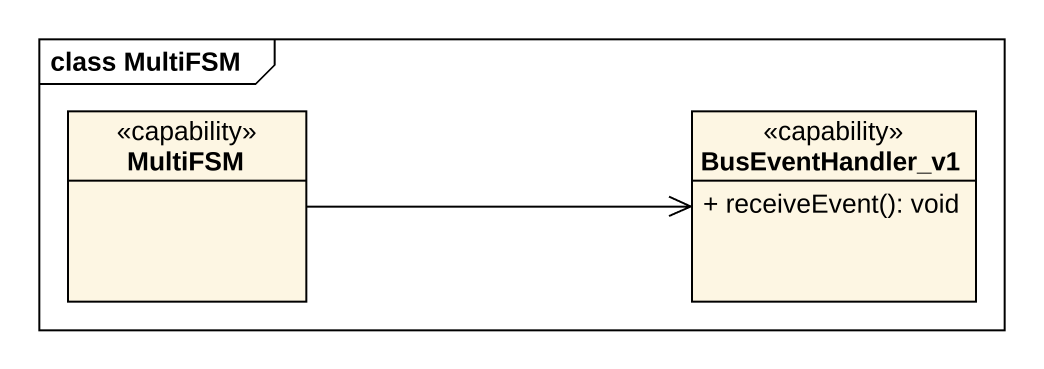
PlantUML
@startuml
mainframe class MultiFSM
hide circle
hide empty members
skinparam classAttributeIconSize 0
class MultiFSM <<capability>>
class BusEventHandler_v1 <<capability>> {
  + receiveEvent(): void
}
MultiFSM -right-> BusEventHandler_v1
@enduml
